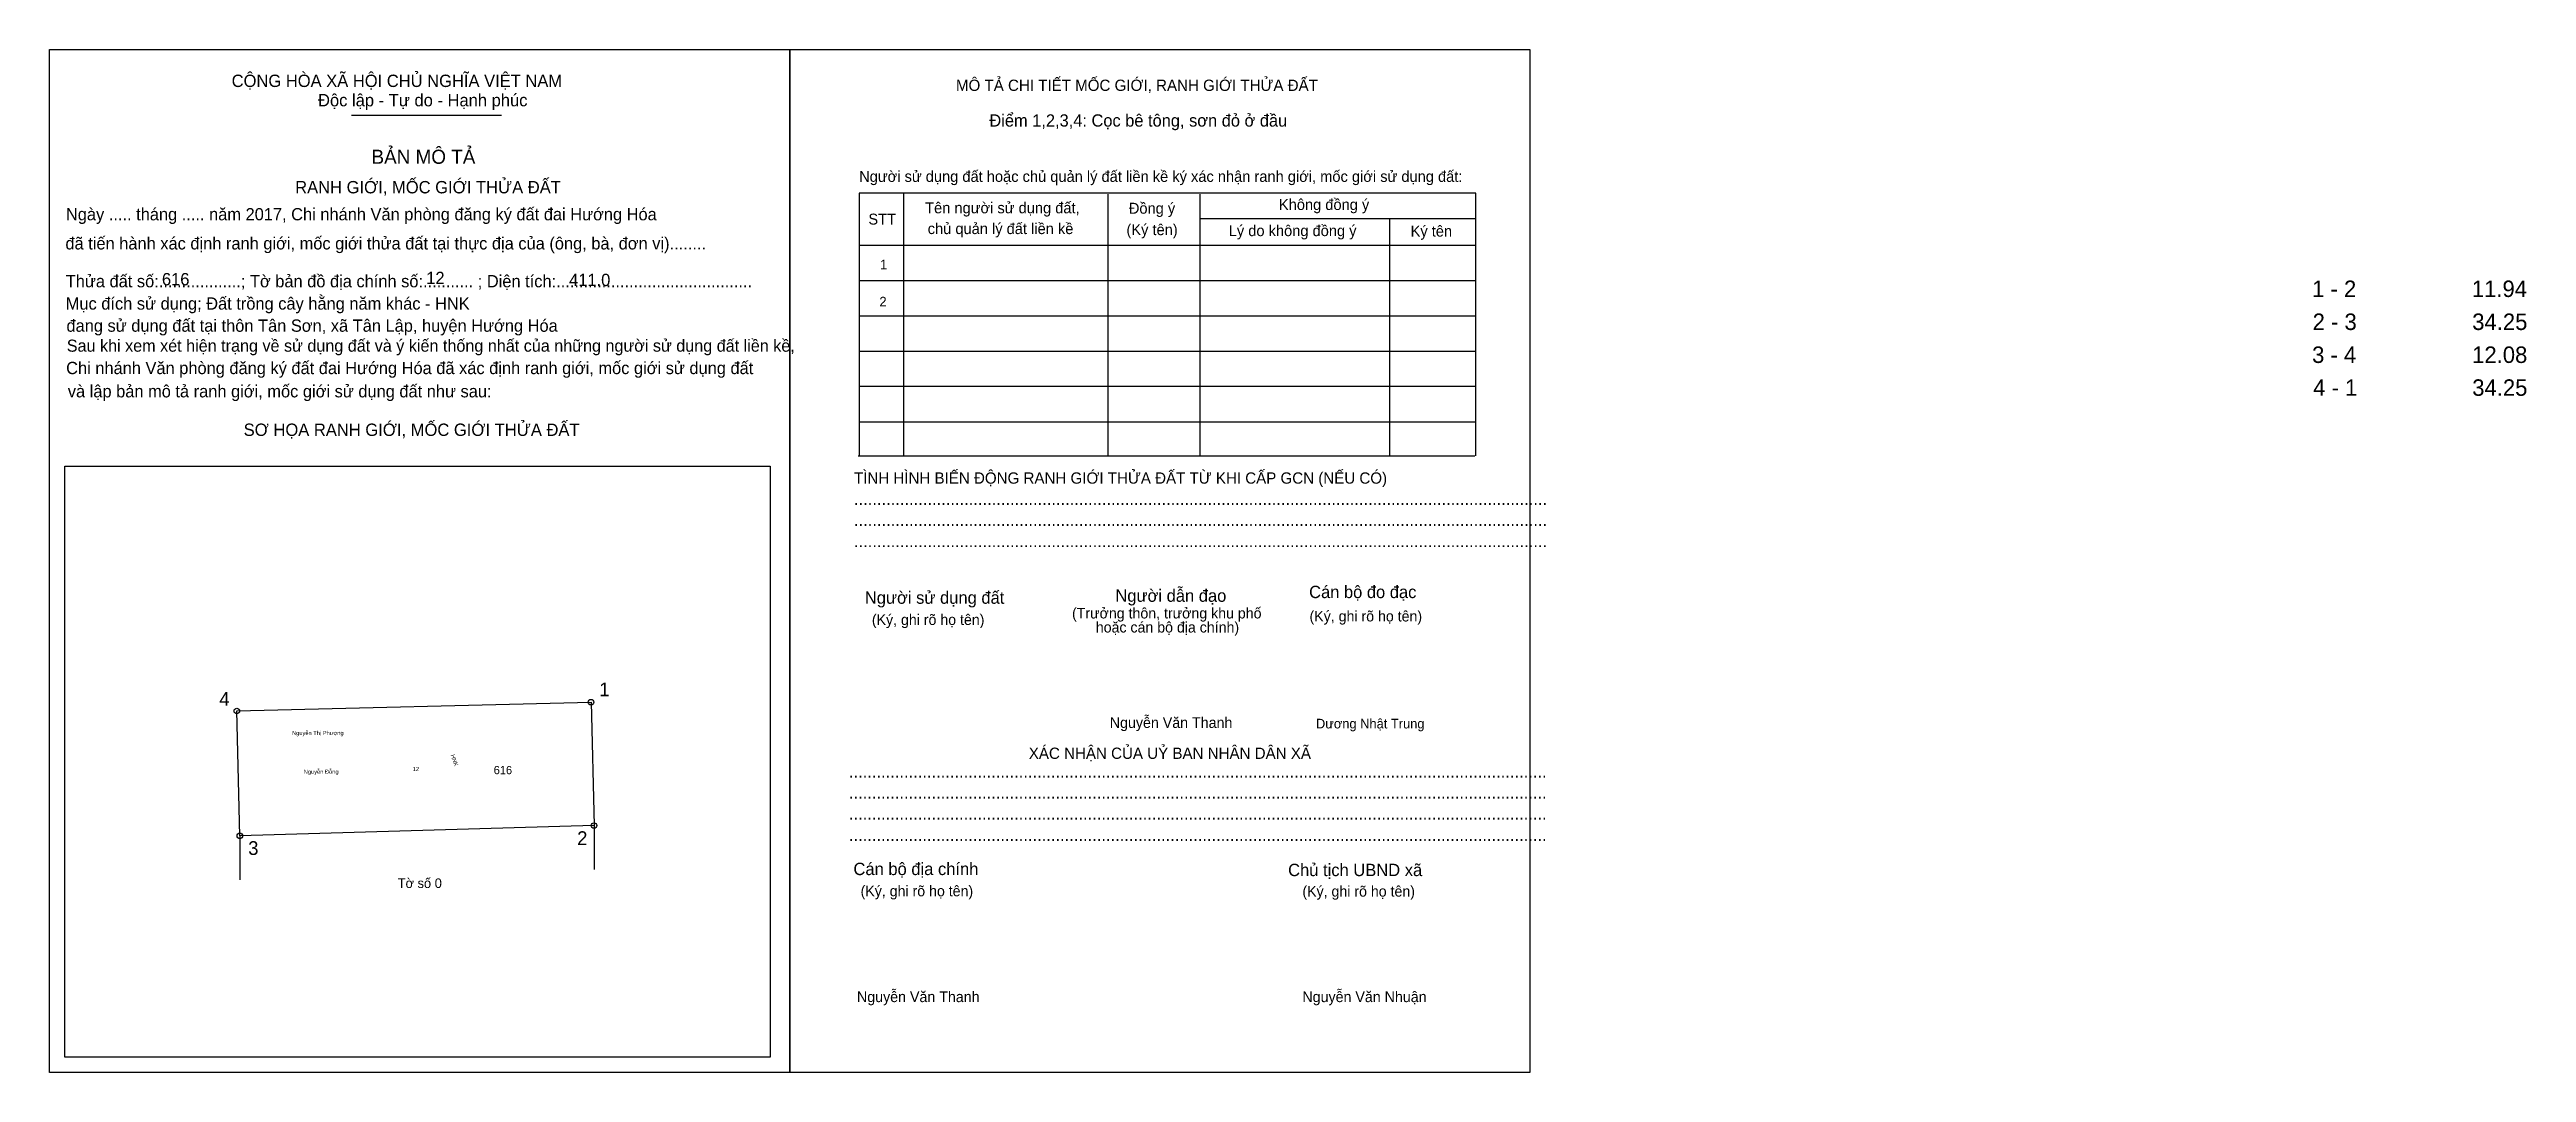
# Model space of a CAD drawing. Extents: x 548061 to 548301, y 1837650 to 1837749.
import ezdxf

# ---------------------------------------------------------------- set-up
doc = ezdxf.new("R2010")
doc.units = 0
for name, color, linetype in [('Level 1', 7, 'Continuous'), ('Level 10', 7, 'Continuous'), ('Level 11', 7, 'Continuous'), ('Level 13', 7, 'Continuous'), ('Level 15', 7, 'Continuous'), ('Level 18', 7, 'Continuous'), ('Level 19', 7, 'Continuous'), ('Level 2', 7, 'Continuous'), ('Level 21', 7, 'Continuous'), ('Level 27', 7, 'Continuous'), ('Level 36', 7, 'Continuous'), ('Level 52', 7, 'Continuous'), ('Level 6', 7, 'Continuous'), ('Level 60', 7, 'Continuous'), ('Level 9', 7, 'Continuous')]:
    doc.layers.add(name, color=color, linetype=linetype)

msp = doc.modelspace()

# ---------------------------------------------------------------- linework, layer by layer
at = {"layer": 'Level 1'}
for p, q in [((548061.39, 1837749.32), (548061.39, 1837749.32)), ((548061.39, 1837749.32), (548061.39, 1837749.32)), ((548061.4, 1837749.32), (548061.4, 1837749.32)), ((548061.4, 1837749.32), (548061.4, 1837749.32)), ((548090.6, 1837742.98), (548105.07, 1837742.98)), ((548143.95, 1837735.43), (548143.95, 1837710.01)), ((548163.69, 1837735.33), (548163.69, 1837710.01)), ((548172.6, 1837735.33), (548172.6, 1837710.01)), ((548172.6, 1837732.97), (548199.29, 1837732.97)), ((548190.93, 1837732.97), (548190.93, 1837710.01)), ((548139.67, 1837730.38), (548199.29, 1837730.38)), ((548139.67, 1837726.96), (548199.29, 1837726.96)), ((548139.67, 1837723.55), (548199.29, 1837723.55)), ((548139.67, 1837720.14), (548199.29, 1837720.14)), ((548139.67, 1837716.73), (548199.29, 1837716.73)), ((548139.67, 1837713.31), (548199.29, 1837713.31)), ((548062.86, 1837709), (548062.86, 1837709)), ((548062.86, 1837709), (548062.86, 1837709)), ((548062.86, 1837709), (548062.86, 1837709)), ((548139.56, 1837710.01), (548199.19, 1837710.01)), ((548131.07, 1837651.82), (548131.07, 1837651.82)), ((548131.07, 1837651.82), (548131.07, 1837651.82)), ((548131.07, 1837651.82), (548131.07, 1837651.82)), ((548204.51, 1837650.34), (548204.51, 1837650.34)), ((548204.52, 1837650.34), (548204.52, 1837650.34)), ((548204.52, 1837650.34), (548204.52, 1837650.34))]:
    msp.add_line(p, q, dxfattribs=at)
msp.add_lwpolyline([(548199.29, 1837710.01), (548199.29, 1837735.43), (548139.67, 1837735.43), (548139.67, 1837710.01)], dxfattribs=at)
msp.add_lwpolyline([(548062.86, 1837709), (548131.07, 1837709), (548131.07, 1837651.82), (548062.86, 1837651.82)], close=True, dxfattribs=at)
at = {"layer": 'Level 10'}
msp.add_lwpolyline([(548114.03, 1837674.23), (548079.79, 1837673.24), (548079.5, 1837685.32), (548113.74, 1837686.17)], close=True, dxfattribs=at)
at = {"layer": 'Level 11'}
for centre in [(548079.5, 1837685.32), (548113.74, 1837686.17), (548114.03, 1837674.23), (548114.03, 1837674.23), (548079.79, 1837673.24)]:
    msp.add_circle(centre, 0.266, dxfattribs=at)
at = {"layer": 'Level 2'}
for points in [[(548061.4, 1837749.32), (548132.95, 1837749.32), (548132.95, 1837650.34), (548061.4, 1837650.34)], [(548132.95, 1837749.32), (548204.51, 1837749.32), (548204.51, 1837650.34), (548132.95, 1837650.34)], [(548132.95, 1837749.32), (548204.51, 1837749.32), (548204.51, 1837650.34), (548132.95, 1837650.34)]]:
    msp.add_lwpolyline(points, close=True, dxfattribs=at)
at = {"layer": 'Level 27'}
for p, q in [((548079.79, 1837673.24), (548079.79, 1837668.99)), ((548114.03, 1837674.23), (548114.03, 1837669.98))]:
    msp.add_line(p, q, dxfattribs=at)

# ---------------------------------------------------------------- texts
at = {"layer": 'Level 1'}
for s, height, p in [('CỘNG HÒA XÃ HỘI CHỦ NGHĨA VIỆT NAM', 1.1944, (548079, 1837745.69)), ('MÔ TẢ CHI TIẾT MỐC GIỚI, RANH GIỚI THỬA ĐẤT', 1.0921, (548149.02, 1837745.31)), ('Độc lập - Tự do - Hạnh phúc', 1.1944, (548087.35, 1837743.82)), ('Điểm 1,2,3,4: Cọc bê tông, sơn đỏ ở đầu', 1.1859, (548152.25, 1837741.86)), ('BẢN MÔ TẢ', 1.365, (548092.52, 1837738.26)), ('RANH GIỚI, MỐC GIỚI THỬA ĐẤT', 1.1952, (548085.14, 1837735.4)), ('Người sử dụng đất hoặc chủ quản lý đất liền kề ký xác nhận ranh giới, mốc giới sử dụng đất:', 1.058, (548139.66, 1837736.51)), ('Tên người sử dụng đất,', 1.058, (548146.04, 1837733.47)), ('Đồng ý', 1.058, (548165.73, 1837733.43)), ('Không đồng ý', 1.058, (548180.24, 1837733.79)), ('Ngày ..... tháng ..... năm 2017, Chi nhánh Văn phòng đăng ký đất đai Hướng Hóa', 1.1859, (548062.98, 1837732.79)), ('STT', 1.058, (548140.55, 1837732.38)), ('chủ quản lý đất liền kề', 1.058, (548146.29, 1837731.46)), ('(Ký tên)', 1.058, (548165.5, 1837731.36)), ('Lý do không đồng ý', 1.058, (548175.39, 1837731.26)), ('Ký tên', 1.058, (548192.97, 1837731.22)), (' đã tiến hành xác định ranh giới, mốc giới thửa đất tại thực địa của (ông, bà, đơn vị)........', 1.1859, (548062.49, 1837729.97)), ('Thửa đất số:..................; Tờ bản đồ địa chính số:........... ; Diện tích:...........................................', 1.18589, (548062.96, 1837726.31)), ('Mục đích sử dụng; Đất trồng cây hằng năm khác - HNK', 1.1859, (548062.96, 1837724.15)), ('đang sử dụng đất tại thôn Tân Sơn, xã Tân Lập, huyện Hướng Hóa', 1.1859, (548063.03, 1837722.01)), ('Sau khi xem xét hiện trạng về sử dụng đất và ý kiến thống nhất của những người sử dụng đất liền kề,', 1.1674, (548063.06, 1837720.08)), ('Chi nhánh Văn phòng đăng ký đất đai Hướng Hóa đã xác định ranh giới, mốc giới sử dụng đất', 1.1859, (548063, 1837717.91)), (' và lập bản mô tả ranh giới, mốc giới sử dụng đất như sau:', 1.1859, (548062.72, 1837715.66)), ('SƠ HỌA RANH GIỚI, MỐC GIỚI THỬA ĐẤT', 1.1952, (548080.16, 1837711.93)), ('TÌNH HÌNH BIẾN ĐỘNG RANH GIỚI THỬA ĐẤT TỪ KHI CẤP GCN (NẾU CÓ)', 1.0921, (548139.16, 1837707.31)), ('.......................................................................................................................................................', 1.19439, (548139.16, 1837705.26)), ('.......................................................................................................................................................', 1.19439, (548139.16, 1837703.21)), ('.......................................................................................................................................................', 1.19439, (548139.16, 1837701.17)), ('Người sử dụng đất', 1.1946, (548140.21, 1837695.69)), ('Người dẫn đạo', 1.1939, (548164.43, 1837695.88)), ('Cán bộ đo đạc', 1.1919, (548183.16, 1837696.24)), ('(Ký, ghi rõ họ tên)', 1.0238, (548140.89, 1837693.64)), ('(Trưởng thôn, trưởng khu phố', 1.0238, (548160.24, 1837694.27)), ('hoặc cán bộ địa chính)', 1.0238, (548162.54, 1837692.91)), ('(Ký, ghi rõ họ tên)', 1.0238, (548183.2, 1837693.98)), ('Nguyễn Văn Thanh', 1.0284, (548163.89, 1837683.68)), ('Dương Nhật Trung', 0.9297, (548183.82, 1837683.63)), ('XÁC NHẬN CỦA UỶ BAN NHÂN DÂN XÃ', 1.0926, (548156.06, 1837680.68)), ('........................................................................................................................................................', 1.19439, (548138.67, 1837678.88)), ('........................................................................................................................................................', 1.19439, (548138.67, 1837676.84)), ('........................................................................................................................................................', 1.19439, (548138.67, 1837674.8)), ('........................................................................................................................................................', 1.19439, (548138.67, 1837672.75)), ('Cán bộ địa chính', 1.1946, (548139.11, 1837669.44)), ('Chủ tịch UBND xã', 1.1946, (548181.13, 1837669.34)), ('(Ký, ghi rõ họ tên)', 1.0238, (548139.8, 1837667.39)), ('(Ký, ghi rõ họ tên)', 1.0238, (548182.51, 1837667.36)), ('Nguyễn Văn Thanh', 1.0284, (548139.45, 1837657.15)), ('Nguyễn Văn Nhuận', 1.0284, (548182.51, 1837657.15))]:
    msp.add_text(s, height=height, dxfattribs=at).set_placement(p)
at = {"layer": 'Level 13'}
msp.add_text('Nguyễn Đỗng', height=0.3984, dxfattribs=at).set_placement((548085.97, 1837679.24))
at = {"layer": 'Level 15'}
msp.add_text('Nguyễn Thị Phượng', height=0.3984, dxfattribs=at).set_placement((548084.84, 1837682.99))
at = {"layer": 'Level 18'}
msp.add_text('12', height=0.398, dxfattribs=at).set_placement((548096.5, 1837679.5))
at = {"layer": 'Level 19'}
msp.add_text('HNK', height=0.398, rotation=290, dxfattribs=at).set_placement((548100.16, 1837681.03))
at = {"layer": 'Level 21'}
msp.add_text('616', height=0.797, dxfattribs=at).set_placement((548104.33, 1837679.2))
at = {"layer": 'Level 36'}
msp.add_text('Tờ số 0', height=0.93, dxfattribs=at).set_placement((548095.05, 1837668.19))
at = {"layer": 'Level 52'}
for s, p in [('1 - 2', (548280.12, 1837725.37)), ('11.94', (548295.56, 1837725.37)), ('2 - 3', (548280.17, 1837722.18)), ('34.25', (548295.6, 1837722.18)), ('3 - 4', (548280.12, 1837718.99)), ('12.08', (548295.59, 1837718.99)), ('4 - 1', (548280.22, 1837715.81)), ('34.25', (548295.6, 1837715.81))]:
    msp.add_text(s, height=1.594, dxfattribs=at).set_placement(p)
at = {"layer": 'Level 6'}
for s, p in [('616', (548072.26, 1837726.5)), ('12', (548097.81, 1837726.62)), ('411.0', (548111.62, 1837726.43))]:
    msp.add_text(s, height=1.191, dxfattribs=at).set_placement(p)
at = {"layer": 'Level 60'}
for s, p in [('1', (548141.68, 1837728.05)), ('2', (548141.62, 1837724.46))]:
    msp.add_text(s, height=0.93, dxfattribs=at).set_placement(p)
at = {"layer": 'Level 9'}
for s, p in [('4', (548077.81, 1837685.83)), ('1', (548114.54, 1837686.74)), ('3', (548080.6, 1837671.39)), ('2', (548112.4, 1837672.35))]:
    msp.add_text(s, height=1.33, dxfattribs=at).set_placement(p)

doc.saveas('drawing.dxf')
